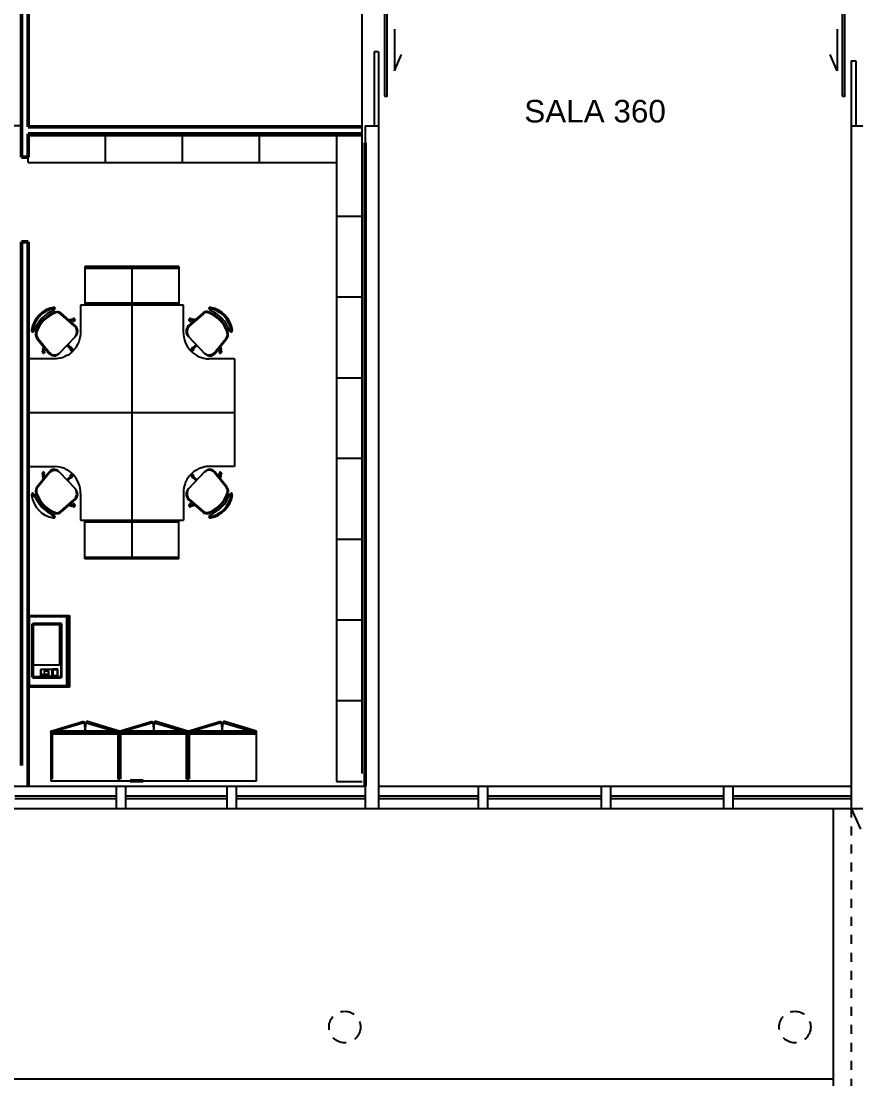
# Model space of a CAD drawing. Header units: millimetres. Extents: x -8 to 5830, y -596 to 3598.
# Drawn here: x 1690.46 to 1699.73, y 2511.87 to 2523.61 of the extents above; entities that cross this region are included whole.
import ezdxf

# ---------------------------------------------------------------- set-up
doc = ezdxf.new("R2010")
doc.units = ezdxf.units.MM
doc.linetypes.add('DASHDOT', pattern=[1, 0.5, -0.25, 0, -0.25])
doc.linetypes.add('HIDDEN', pattern=[9.525, 6.35, -3.175])
doc.layers.get('0').update_dxf_attribs({"color": 9})
doc.styles.get("Standard").update_dxf_attribs({"font": 'arial.ttf'})

msp = doc.modelspace()

# ---------------------------------------------------------------- linework, layer by layer
at = {"lineweight": 25}
for p, q in [((1694.253, 2515.263), (1694.253, 2529.611)), ((1690.467, 2522.453), (1690.338, 2522.453)), ((1694.253, 2522.341), (1690.543, 2522.341)), ((1690.543, 2522.043), (1690.543, 2522.341)), ((1691.4, 2522.043), (1691.4, 2522.341)), ((1692.254, 2522.043), (1692.254, 2522.341)), ((1693.111, 2522.043), (1693.111, 2522.341)), ((1693.966, 2522.341), (1693.966, 2515.172)), ((1690.543, 2522.043), (1693.966, 2522.043)), ((1694.253, 2521.446), (1693.966, 2521.446)), ((1692.216, 2520.89), (1691.172, 2520.89)), ((1691.172, 2520.89), (1691.172, 2520.462)), ((1691.693, 2520.89), (1691.693, 2517.644)), ((1692.216, 2520.89), (1692.216, 2520.462)), ((1691.172, 2520.87), (1692.216, 2520.87)), ((1694.253, 2520.549), (1693.966, 2520.549)), ((1690.825, 2520.435), (1690.819, 2520.435)), ((1690.828, 2520.42), (1690.821, 2520.42)), ((1690.832, 2520.433), (1690.825, 2520.435)), ((1690.83, 2520.417), (1690.828, 2520.42)), ((1690.836, 2520.433), (1690.832, 2520.433)), ((1690.832, 2520.417), (1690.836, 2520.42)), ((1690.84, 2520.428), (1690.836, 2520.433)), ((1690.836, 2520.42), (1690.838, 2520.42)), ((1690.838, 2520.422), (1690.84, 2520.424)), ((1690.838, 2520.42), (1690.838, 2520.422)), ((1690.84, 2520.424), (1690.84, 2520.428)), ((1692.265, 2520.462), (1691.123, 2520.462)), ((1691.123, 2520.462), (1691.123, 2520.148)), ((1692.216, 2520.481), (1691.172, 2520.481)), ((1692.265, 2520.163), (1692.265, 2520.462)), ((1692.552, 2520.433), (1692.548, 2520.428)), ((1692.548, 2520.428), (1692.548, 2520.424)), ((1692.548, 2520.424), (1692.55, 2520.422)), ((1692.55, 2520.422), (1692.55, 2520.42)), ((1692.55, 2520.42), (1692.552, 2520.42)), ((1692.556, 2520.433), (1692.552, 2520.433)), ((1692.552, 2520.42), (1692.556, 2520.417)), ((1692.56, 2520.42), (1692.554, 2520.413)), ((1692.562, 2520.435), (1692.556, 2520.433)), ((1692.567, 2520.42), (1692.56, 2520.42)), ((1692.569, 2520.435), (1692.562, 2520.435)), ((1690.699, 2520.285), (1690.682, 2520.302)), ((1690.722, 2520.309), (1690.705, 2520.327)), ((1690.83, 2520.417), (1690.832, 2520.417)), ((1690.834, 2520.413), (1690.83, 2520.417)), ((1690.83, 2520.402), (1690.834, 2520.406)), ((1690.834, 2520.406), (1690.834, 2520.413)), ((1691.053, 2520.232), (1690.904, 2520.362)), ((1691.068, 2520.232), (1690.908, 2520.373)), ((1690.996, 2520.3), (1691.026, 2520.305)), ((1691.026, 2520.302), (1691.024, 2520.3)), ((1691.026, 2520.305), (1691.026, 2520.294)), ((1691.028, 2520.305), (1691.026, 2520.305)), ((1691.034, 2520.302), (1691.026, 2520.302)), ((1691.037, 2520.307), (1691.034, 2520.305)), ((1691.034, 2520.305), (1691.034, 2520.291)), ((1691.041, 2520.309), (1691.037, 2520.307)), ((1691.037, 2520.307), (1691.06, 2520.305)), ((1691.043, 2520.311), (1691.041, 2520.309)), ((1691.051, 2520.311), (1691.043, 2520.311)), ((1691.053, 2520.309), (1691.051, 2520.311)), ((1691.058, 2520.309), (1691.053, 2520.309)), ((1691.06, 2520.305), (1691.058, 2520.309)), ((1691.062, 2520.302), (1691.06, 2520.305)), ((1691.062, 2520.291), (1691.062, 2520.302)), ((1692.48, 2520.373), (1692.32, 2520.232)), ((1692.328, 2520.305), (1692.326, 2520.302)), ((1692.326, 2520.302), (1692.326, 2520.291)), ((1692.33, 2520.309), (1692.328, 2520.305)), ((1692.351, 2520.307), (1692.328, 2520.305)), ((1692.335, 2520.309), (1692.33, 2520.309)), ((1692.484, 2520.362), (1692.335, 2520.232)), ((1692.337, 2520.311), (1692.335, 2520.309)), ((1692.345, 2520.311), (1692.337, 2520.311)), ((1692.347, 2520.309), (1692.345, 2520.311)), ((1692.351, 2520.307), (1692.347, 2520.309)), ((1692.354, 2520.305), (1692.351, 2520.307)), ((1692.354, 2520.291), (1692.354, 2520.305)), ((1692.362, 2520.302), (1692.354, 2520.302)), ((1692.362, 2520.305), (1692.362, 2520.291)), ((1692.392, 2520.3), (1692.362, 2520.305)), ((1692.362, 2520.302), (1692.364, 2520.3)), ((1692.493, 2520.382), (1692.48, 2520.373)), ((1692.497, 2520.371), (1692.484, 2520.362)), ((1692.501, 2520.384), (1692.493, 2520.382)), ((1692.505, 2520.375), (1692.497, 2520.371)), ((1692.508, 2520.386), (1692.501, 2520.384)), ((1692.512, 2520.378), (1692.505, 2520.375)), ((1692.514, 2520.389), (1692.508, 2520.386)), ((1692.543, 2520.378), (1692.512, 2520.378)), ((1692.531, 2520.389), (1692.514, 2520.389)), ((1692.537, 2520.386), (1692.531, 2520.389)), ((1692.546, 2520.384), (1692.537, 2520.386)), ((1692.55, 2520.373), (1692.543, 2520.378)), ((1692.554, 2520.413), (1692.554, 2520.406)), ((1692.554, 2520.406), (1692.558, 2520.402)), ((1692.556, 2520.417), (1692.558, 2520.417)), ((1692.666, 2520.309), (1692.683, 2520.327)), ((1692.689, 2520.285), (1692.706, 2520.302)), ((1691.011, 2520.285), (1691.026, 2520.291)), ((1691.024, 2520.3), (1691.024, 2520.296)), ((1691.024, 2520.296), (1691.026, 2520.294)), ((1691.026, 2520.291), (1691.024, 2520.291)), ((1691.026, 2520.294), (1691.034, 2520.294)), ((1691.034, 2520.291), (1691.037, 2520.287)), ((1691.037, 2520.287), (1691.058, 2520.287)), ((1691.037, 2520.287), (1691.041, 2520.283)), ((1691.041, 2520.283), (1691.056, 2520.283)), ((1691.056, 2520.283), (1691.058, 2520.285)), ((1691.058, 2520.285), (1691.06, 2520.289)), ((1691.06, 2520.289), (1691.062, 2520.291)), ((1692.326, 2520.291), (1692.328, 2520.289)), ((1692.328, 2520.289), (1692.33, 2520.285)), ((1692.351, 2520.287), (1692.33, 2520.287)), ((1692.33, 2520.285), (1692.332, 2520.283)), ((1692.332, 2520.283), (1692.347, 2520.283)), ((1692.347, 2520.283), (1692.351, 2520.287)), ((1692.351, 2520.287), (1692.354, 2520.291)), ((1692.354, 2520.294), (1692.356, 2520.294)), ((1692.364, 2520.296), (1692.362, 2520.294)), ((1692.362, 2520.291), (1692.377, 2520.285)), ((1692.364, 2520.3), (1692.364, 2520.296)), ((1690.579, 2520.183), (1690.579, 2520.176)), ((1690.579, 2520.176), (1690.581, 2520.17)), ((1690.581, 2520.17), (1690.581, 2520.165)), ((1690.581, 2520.165), (1690.583, 2520.163)), ((1690.583, 2520.163), (1690.585, 2520.163)), ((1690.585, 2520.163), (1690.589, 2520.161)), ((1690.589, 2520.161), (1690.591, 2520.163)), ((1690.591, 2520.163), (1690.593, 2520.165)), ((1690.593, 2520.181), (1690.593, 2520.174)), ((1690.593, 2520.174), (1690.595, 2520.172)), ((1690.593, 2520.168), (1690.595, 2520.17)), ((1690.593, 2520.165), (1690.593, 2520.168)), ((1690.595, 2520.17), (1690.595, 2520.172)), ((1690.595, 2520.172), (1690.6, 2520.168)), ((1690.6, 2520.168), (1690.602, 2520.168)), ((1690.602, 2520.168), (1690.606, 2520.17)), ((1690.606, 2520.17), (1690.608, 2520.17)), ((1690.608, 2520.17), (1690.61, 2520.172)), ((1690.625, 2520.15), (1690.623, 2520.143)), ((1690.623, 2520.143), (1690.623, 2520.128)), ((1690.623, 2520.128), (1690.625, 2520.119)), ((1690.627, 2520.159), (1690.625, 2520.15)), ((1690.625, 2520.119), (1690.627, 2520.112)), ((1690.627, 2520.112), (1690.631, 2520.103)), ((1690.631, 2520.103), (1690.633, 2520.097)), ((1690.638, 2520.165), (1690.633, 2520.148)), ((1690.633, 2520.148), (1690.633, 2520.123)), ((1690.633, 2520.123), (1690.636, 2520.117)), ((1690.633, 2520.097), (1690.638, 2520.09)), ((1690.636, 2520.117), (1690.64, 2520.108)), ((1690.638, 2520.09), (1690.773, 2519.922)), ((1690.64, 2520.108), (1690.648, 2520.095)), ((1690.648, 2520.095), (1690.773, 2519.938)), ((1690.882, 2519.92), (1691.07, 2520.117)), ((1691.117, 2520.099), (1691.104, 2520.053)), ((1691.119, 2520.115), (1691.117, 2520.099)), ((1691.121, 2520.132), (1691.119, 2520.115)), ((1691.123, 2520.148), (1691.121, 2520.132)), ((1692.318, 2520.117), (1692.505, 2519.92)), ((1692.615, 2519.938), (1692.74, 2520.095)), ((1692.615, 2519.922), (1692.75, 2520.09)), ((1692.74, 2520.095), (1692.748, 2520.108)), ((1692.748, 2520.108), (1692.752, 2520.117)), ((1692.755, 2520.148), (1692.75, 2520.165)), ((1692.752, 2520.117), (1692.755, 2520.123)), ((1692.755, 2520.123), (1692.755, 2520.148)), ((1692.778, 2520.172), (1692.78, 2520.17)), ((1692.78, 2520.17), (1692.782, 2520.17)), ((1692.782, 2520.17), (1692.786, 2520.168)), ((1692.786, 2520.168), (1692.788, 2520.168)), ((1692.788, 2520.168), (1692.795, 2520.174)), ((1692.793, 2520.172), (1692.793, 2520.17)), ((1692.793, 2520.17), (1692.795, 2520.168)), ((1692.795, 2520.174), (1692.795, 2520.181)), ((1692.795, 2520.168), (1692.795, 2520.165)), ((1692.795, 2520.165), (1692.797, 2520.163)), ((1692.797, 2520.163), (1692.799, 2520.161)), ((1692.799, 2520.161), (1692.803, 2520.163)), ((1692.803, 2520.163), (1692.805, 2520.163)), ((1692.805, 2520.163), (1692.807, 2520.165)), ((1692.807, 2520.17), (1692.809, 2520.176)), ((1692.807, 2520.165), (1692.807, 2520.17)), ((1692.809, 2520.176), (1692.809, 2520.183)), ((1690.699, 2519.951), (1690.697, 2519.949)), ((1690.701, 2519.955), (1690.699, 2519.951)), ((1690.703, 2519.958), (1690.701, 2519.955)), ((1690.701, 2519.955), (1690.703, 2519.931)), ((1690.709, 2520), (1690.703, 2519.966)), ((1690.703, 2519.966), (1690.705, 2519.969)), ((1690.711, 2519.958), (1690.703, 2519.958)), ((1690.705, 2519.969), (1690.714, 2519.969)), ((1690.707, 2519.966), (1690.705, 2519.964)), ((1690.705, 2519.964), (1690.705, 2519.96)), ((1690.705, 2519.96), (1690.707, 2519.96)), ((1690.714, 2519.962), (1690.707, 2519.966)), ((1690.707, 2519.96), (1690.707, 2519.958)), ((1690.711, 2519.958), (1690.714, 2519.96)), ((1690.714, 2519.969), (1690.716, 2519.966)), ((1690.714, 2519.96), (1690.714, 2519.962)), ((1690.716, 2519.958), (1690.714, 2519.958)), ((1690.716, 2519.966), (1690.724, 2519.982)), ((1690.72, 2519.955), (1690.716, 2519.958)), ((1690.724, 2519.951), (1690.72, 2519.955)), ((1690.72, 2519.955), (1690.722, 2519.933)), ((1690.724, 2519.947), (1690.724, 2519.951)), ((1690.971, 2520.013), (1691.001, 2519.984)), ((1691.009, 2519.995), (1690.982, 2520.024)), ((1691.001, 2519.989), (1691.003, 2519.991)), ((1691.001, 2519.984), (1691.001, 2519.989)), ((1691.003, 2519.991), (1691.009, 2519.991)), ((1691.005, 2519.989), (1691.003, 2519.989)), ((1691.003, 2519.989), (1691.003, 2519.984)), ((1691.003, 2519.984), (1691.005, 2519.982)), ((1691.005, 2519.991), (1691.007, 2519.993)), ((1691.005, 2519.991), (1691.005, 2519.989)), ((1691.005, 2519.982), (1691.011, 2519.982)), ((1691.007, 2519.978), (1691.005, 2519.975)), ((1691.005, 2519.975), (1691.022, 2519.958)), ((1691.005, 2519.975), (1691.007, 2519.971)), ((1691.007, 2519.993), (1691.009, 2519.993)), ((1691.009, 2519.982), (1691.007, 2519.978)), ((1691.007, 2519.971), (1691.007, 2519.966)), ((1691.007, 2519.966), (1691.009, 2519.964)), ((1691.009, 2519.993), (1691.009, 2519.995)), ((1691.013, 2519.986), (1691.009, 2519.991)), ((1691.009, 2519.964), (1691.011, 2519.962)), ((1691.015, 2519.986), (1691.011, 2519.986)), ((1691.011, 2519.984), (1691.013, 2519.986)), ((1691.011, 2519.982), (1691.011, 2519.984)), ((1691.011, 2519.962), (1691.013, 2519.96)), ((1691.013, 2519.96), (1691.018, 2519.958)), ((1691.02, 2519.989), (1691.015, 2519.986)), ((1691.018, 2519.958), (1691.022, 2519.958)), ((1691.02, 2519.989), (1691.034, 2519.971)), ((1691.022, 2519.989), (1691.02, 2519.989)), ((1691.026, 2519.986), (1691.022, 2519.989)), ((1691.022, 2519.958), (1691.024, 2519.96)), ((1691.024, 2519.96), (1691.028, 2519.96)), ((1691.03, 2519.982), (1691.026, 2519.986)), ((1691.028, 2519.96), (1691.03, 2519.962)), ((1691.032, 2519.98), (1691.03, 2519.982)), ((1691.03, 2519.962), (1691.032, 2519.966)), ((1691.034, 2519.975), (1691.032, 2519.98)), ((1691.032, 2519.966), (1691.034, 2519.969)), ((1691.034, 2519.969), (1691.034, 2519.975)), ((1691.045, 2519.958), (1691.034, 2519.947)), ((1691.056, 2519.971), (1691.045, 2519.958)), ((1691.066, 2519.982), (1691.056, 2519.971)), ((1691.075, 2519.995), (1691.066, 2519.982)), ((1691.083, 2520.011), (1691.075, 2519.995)), ((1691.089, 2520.024), (1691.083, 2520.011)), ((1691.098, 2520.037), (1691.089, 2520.024)), ((1691.104, 2520.053), (1691.098, 2520.037)), ((1692.368, 2519.989), (1692.354, 2519.971)), ((1692.356, 2519.98), (1692.354, 2519.975)), ((1692.354, 2519.975), (1692.354, 2519.969)), ((1692.354, 2519.969), (1692.356, 2519.966)), ((1692.358, 2519.982), (1692.356, 2519.98)), ((1692.356, 2519.966), (1692.358, 2519.962)), ((1692.36, 2519.984), (1692.358, 2519.982)), ((1692.358, 2519.962), (1692.36, 2519.96)), ((1692.362, 2519.986), (1692.36, 2519.984)), ((1692.36, 2519.96), (1692.364, 2519.96)), ((1692.366, 2519.989), (1692.362, 2519.986)), ((1692.364, 2519.96), (1692.366, 2519.958)), ((1692.368, 2519.989), (1692.366, 2519.989)), ((1692.383, 2519.975), (1692.366, 2519.958)), ((1692.366, 2519.958), (1692.37, 2519.958)), ((1692.373, 2519.986), (1692.368, 2519.989)), ((1692.37, 2519.958), (1692.375, 2519.96)), ((1692.375, 2519.986), (1692.373, 2519.986)), ((1692.379, 2519.991), (1692.375, 2519.986)), ((1692.375, 2519.986), (1692.377, 2519.984)), ((1692.375, 2519.96), (1692.381, 2519.966)), ((1692.377, 2519.982), (1692.377, 2519.984)), ((1692.377, 2519.984), (1692.385, 2519.984)), ((1692.379, 2519.995), (1692.406, 2520.024)), ((1692.379, 2519.993), (1692.379, 2519.995)), ((1692.381, 2519.993), (1692.379, 2519.993)), ((1692.385, 2519.991), (1692.379, 2519.991)), ((1692.381, 2519.978), (1692.379, 2519.982)), ((1692.383, 2519.991), (1692.381, 2519.993)), ((1692.383, 2519.975), (1692.381, 2519.978)), ((1692.381, 2519.971), (1692.383, 2519.975)), ((1692.381, 2519.966), (1692.381, 2519.971)), ((1692.383, 2519.989), (1692.383, 2519.991)), ((1692.385, 2519.989), (1692.383, 2519.989)), ((1692.387, 2519.989), (1692.385, 2519.991)), ((1692.385, 2519.984), (1692.385, 2519.989)), ((1692.417, 2520.013), (1692.387, 2519.984)), ((1692.387, 2519.984), (1692.387, 2519.989)), ((1692.664, 2519.982), (1692.672, 2519.966)), ((1692.668, 2519.955), (1692.664, 2519.951)), ((1692.664, 2519.951), (1692.664, 2519.947)), ((1692.668, 2519.955), (1692.666, 2519.933)), ((1692.672, 2519.958), (1692.668, 2519.955)), ((1692.672, 2519.966), (1692.672, 2519.969)), ((1692.674, 2519.969), (1692.672, 2519.966)), ((1692.674, 2519.958), (1692.672, 2519.958)), ((1692.683, 2519.969), (1692.674, 2519.969)), ((1692.681, 2519.966), (1692.674, 2519.966)), ((1692.674, 2519.966), (1692.674, 2519.96)), ((1692.674, 2519.96), (1692.676, 2519.958)), ((1692.676, 2519.958), (1692.685, 2519.958)), ((1692.679, 2520), (1692.685, 2519.966)), ((1692.683, 2519.964), (1692.681, 2519.966)), ((1692.681, 2519.958), (1692.681, 2519.96)), ((1692.681, 2519.96), (1692.683, 2519.96)), ((1692.683, 2519.966), (1692.683, 2519.969)), ((1692.683, 2519.96), (1692.683, 2519.964)), ((1692.685, 2519.966), (1692.685, 2519.964)), ((1692.687, 2519.955), (1692.685, 2519.958)), ((1692.687, 2519.955), (1692.685, 2519.931)), ((1692.689, 2519.951), (1692.687, 2519.955)), ((1692.691, 2519.949), (1692.689, 2519.951)), ((1690.853, 2519.865), (1690.553, 2519.865)), ((1690.697, 2519.949), (1690.697, 2519.942)), ((1690.697, 2519.942), (1690.699, 2519.938)), ((1690.699, 2519.938), (1690.701, 2519.936)), ((1690.701, 2519.936), (1690.703, 2519.931)), ((1690.703, 2519.931), (1690.705, 2519.931)), ((1690.705, 2519.931), (1690.709, 2519.929)), ((1690.709, 2519.929), (1690.716, 2519.929)), ((1690.716, 2519.929), (1690.718, 2519.931)), ((1690.718, 2519.931), (1690.722, 2519.933)), ((1690.722, 2519.933), (1690.724, 2519.936)), ((1690.726, 2519.944), (1690.724, 2519.947)), ((1690.724, 2519.94), (1690.726, 2519.944)), ((1690.724, 2519.936), (1690.724, 2519.94)), ((1690.87, 2519.867), (1690.853, 2519.865)), ((1690.899, 2519.871), (1690.87, 2519.867)), ((1690.929, 2519.88), (1690.899, 2519.871)), ((1690.958, 2519.894), (1690.929, 2519.88)), ((1690.971, 2519.9), (1690.958, 2519.894)), ((1690.986, 2519.907), (1690.971, 2519.9)), ((1690.999, 2519.916), (1690.986, 2519.907)), ((1691.011, 2519.927), (1690.999, 2519.916)), ((1691.022, 2519.936), (1691.011, 2519.927)), ((1691.034, 2519.947), (1691.022, 2519.936)), ((1692.835, 2519.865), (1692.55, 2519.865)), ((1692.664, 2519.947), (1692.662, 2519.944)), ((1692.662, 2519.944), (1692.664, 2519.94)), ((1692.664, 2519.94), (1692.664, 2519.936)), ((1692.664, 2519.936), (1692.666, 2519.933)), ((1692.666, 2519.933), (1692.67, 2519.931)), ((1692.67, 2519.931), (1692.672, 2519.929)), ((1692.672, 2519.929), (1692.679, 2519.929)), ((1692.679, 2519.929), (1692.683, 2519.931)), ((1692.683, 2519.931), (1692.685, 2519.931)), ((1692.685, 2519.931), (1692.687, 2519.936)), ((1692.687, 2519.936), (1692.689, 2519.938)), ((1692.689, 2519.938), (1692.691, 2519.942)), ((1692.691, 2519.942), (1692.691, 2519.949)), ((1692.835, 2519.865), (1692.835, 2518.669)), ((1694.253, 2519.652), (1693.966, 2519.652)), ((1690.553, 2519.268), (1692.835, 2519.268)), ((1690.553, 2518.669), (1690.838, 2518.669)), ((1692.503, 2518.667), (1692.444, 2518.649)), ((1692.518, 2518.669), (1692.503, 2518.667)), ((1692.835, 2518.669), (1692.518, 2518.669)), ((1694.253, 2518.757), (1693.966, 2518.757)), ((1690.638, 2518.444), (1690.773, 2518.612)), ((1690.773, 2518.596), (1690.648, 2518.439)), ((1690.699, 2518.596), (1690.697, 2518.594)), ((1690.697, 2518.594), (1690.697, 2518.587)), ((1690.697, 2518.587), (1690.699, 2518.583)), ((1690.701, 2518.601), (1690.699, 2518.596)), ((1690.699, 2518.583), (1690.703, 2518.579)), ((1690.703, 2518.603), (1690.701, 2518.601)), ((1690.701, 2518.581), (1690.703, 2518.603)), ((1690.705, 2518.605), (1690.703, 2518.603)), ((1690.703, 2518.579), (1690.707, 2518.576)), ((1690.709, 2518.537), (1690.703, 2518.57)), ((1690.703, 2518.57), (1690.705, 2518.567)), ((1690.703, 2518.57), (1690.703, 2518.567)), ((1690.716, 2518.605), (1690.705, 2518.605)), ((1690.707, 2518.576), (1690.705, 2518.574)), ((1690.705, 2518.574), (1690.705, 2518.57)), ((1690.705, 2518.57), (1690.707, 2518.57)), ((1690.705, 2518.567), (1690.707, 2518.565)), ((1690.709, 2518.579), (1690.707, 2518.576)), ((1690.707, 2518.57), (1690.707, 2518.567)), ((1690.707, 2518.567), (1690.711, 2518.567)), ((1690.707, 2518.565), (1690.709, 2518.565)), ((1690.711, 2518.576), (1690.709, 2518.579)), ((1690.709, 2518.565), (1690.714, 2518.567)), ((1690.716, 2518.576), (1690.711, 2518.576)), ((1690.711, 2518.567), (1690.714, 2518.57)), ((1690.714, 2518.57), (1690.714, 2518.576)), ((1690.714, 2518.567), (1690.716, 2518.567)), ((1690.718, 2518.603), (1690.716, 2518.605)), ((1690.716, 2518.576), (1690.72, 2518.579)), ((1690.716, 2518.57), (1690.716, 2518.567)), ((1690.716, 2518.567), (1690.724, 2518.552)), ((1690.722, 2518.601), (1690.718, 2518.603)), ((1690.72, 2518.579), (1690.722, 2518.601)), ((1690.72, 2518.579), (1690.722, 2518.581)), ((1690.724, 2518.598), (1690.722, 2518.601)), ((1690.722, 2518.581), (1690.724, 2518.585)), ((1690.724, 2518.594), (1690.724, 2518.598)), ((1690.726, 2518.592), (1690.724, 2518.594)), ((1690.724, 2518.587), (1690.726, 2518.592)), ((1690.724, 2518.585), (1690.724, 2518.587)), ((1690.882, 2518.614), (1691.07, 2518.417)), ((1690.971, 2518.521), (1691.001, 2518.552)), ((1691.009, 2518.541), (1690.982, 2518.51)), ((1691.001, 2518.552), (1691.001, 2518.548)), ((1691.001, 2518.548), (1691.005, 2518.543)), ((1691.009, 2518.554), (1691.003, 2518.55)), ((1691.003, 2518.55), (1691.003, 2518.548)), ((1691.003, 2518.548), (1691.005, 2518.545)), ((1691.005, 2518.561), (1691.022, 2518.576)), ((1691.007, 2518.565), (1691.005, 2518.561)), ((1691.005, 2518.561), (1691.007, 2518.556)), ((1691.005, 2518.554), (1691.009, 2518.554)), ((1691.005, 2518.545), (1691.005, 2518.543)), ((1691.005, 2518.543), (1691.009, 2518.543)), ((1691.009, 2518.572), (1691.007, 2518.567)), ((1691.007, 2518.567), (1691.007, 2518.565)), ((1691.011, 2518.552), (1691.007, 2518.556)), ((1691.007, 2518.543), (1691.009, 2518.541)), ((1691.011, 2518.574), (1691.009, 2518.572)), ((1691.009, 2518.543), (1691.011, 2518.545)), ((1691.013, 2518.576), (1691.011, 2518.574)), ((1691.011, 2518.55), (1691.011, 2518.552)), ((1691.011, 2518.55), (1691.015, 2518.548)), ((1691.011, 2518.548), (1691.013, 2518.55)), ((1691.013, 2518.55), (1691.011, 2518.55)), ((1691.011, 2518.545), (1691.011, 2518.548)), ((1691.024, 2518.576), (1691.013, 2518.576)), ((1691.015, 2518.548), (1691.026, 2518.548)), ((1691.02, 2518.548), (1691.034, 2518.563)), ((1691.028, 2518.574), (1691.024, 2518.576)), ((1691.026, 2518.548), (1691.03, 2518.552)), ((1691.03, 2518.572), (1691.028, 2518.574)), ((1691.032, 2518.57), (1691.03, 2518.572)), ((1691.03, 2518.552), (1691.032, 2518.556)), ((1691.034, 2518.565), (1691.032, 2518.57)), ((1691.032, 2518.556), (1691.034, 2518.559)), ((1691.034, 2518.559), (1691.034, 2518.565)), ((1692.322, 2518.552), (1692.305, 2518.525)), ((1692.505, 2518.614), (1692.318, 2518.417)), ((1692.332, 2518.565), (1692.322, 2518.552)), ((1692.354, 2518.587), (1692.332, 2518.565)), ((1692.366, 2518.598), (1692.354, 2518.587)), ((1692.356, 2518.57), (1692.354, 2518.565)), ((1692.354, 2518.565), (1692.354, 2518.559)), ((1692.368, 2518.548), (1692.354, 2518.563)), ((1692.354, 2518.559), (1692.356, 2518.556)), ((1692.358, 2518.572), (1692.356, 2518.57)), ((1692.356, 2518.556), (1692.358, 2518.552)), ((1692.36, 2518.574), (1692.358, 2518.572)), ((1692.358, 2518.552), (1692.36, 2518.55)), ((1692.364, 2518.576), (1692.36, 2518.574)), ((1692.36, 2518.55), (1692.362, 2518.548)), ((1692.362, 2518.548), (1692.373, 2518.548)), ((1692.375, 2518.576), (1692.364, 2518.576)), ((1692.377, 2518.609), (1692.366, 2518.598)), ((1692.383, 2518.561), (1692.366, 2518.576)), ((1692.373, 2518.548), (1692.375, 2518.55)), ((1692.379, 2518.572), (1692.375, 2518.576)), ((1692.377, 2518.55), (1692.375, 2518.55)), ((1692.375, 2518.55), (1692.377, 2518.548)), ((1692.402, 2518.627), (1692.377, 2518.609)), ((1692.381, 2518.556), (1692.377, 2518.552)), ((1692.377, 2518.552), (1692.377, 2518.55)), ((1692.377, 2518.548), (1692.377, 2518.545)), ((1692.377, 2518.545), (1692.379, 2518.543)), ((1692.381, 2518.567), (1692.379, 2518.572)), ((1692.383, 2518.554), (1692.379, 2518.554)), ((1692.381, 2518.543), (1692.379, 2518.541)), ((1692.379, 2518.543), (1692.383, 2518.543)), ((1692.379, 2518.541), (1692.406, 2518.51)), ((1692.381, 2518.565), (1692.381, 2518.567)), ((1692.383, 2518.561), (1692.381, 2518.565)), ((1692.381, 2518.556), (1692.383, 2518.561)), ((1692.383, 2518.552), (1692.383, 2518.554)), ((1692.385, 2518.55), (1692.383, 2518.552)), ((1692.383, 2518.545), (1692.385, 2518.548)), ((1692.387, 2518.548), (1692.383, 2518.543)), ((1692.383, 2518.543), (1692.383, 2518.545)), ((1692.385, 2518.548), (1692.385, 2518.55)), ((1692.417, 2518.521), (1692.387, 2518.552)), ((1692.387, 2518.552), (1692.387, 2518.548)), ((1692.417, 2518.636), (1692.402, 2518.627)), ((1692.43, 2518.643), (1692.417, 2518.636)), ((1692.444, 2518.649), (1692.43, 2518.643)), ((1692.75, 2518.444), (1692.615, 2518.612)), ((1692.74, 2518.439), (1692.615, 2518.596)), ((1692.664, 2518.594), (1692.662, 2518.592)), ((1692.662, 2518.592), (1692.664, 2518.587)), ((1692.666, 2518.601), (1692.664, 2518.598)), ((1692.664, 2518.598), (1692.664, 2518.594)), ((1692.664, 2518.587), (1692.664, 2518.585)), ((1692.664, 2518.585), (1692.666, 2518.581)), ((1692.672, 2518.567), (1692.664, 2518.552)), ((1692.67, 2518.603), (1692.666, 2518.601)), ((1692.668, 2518.579), (1692.666, 2518.601)), ((1692.666, 2518.581), (1692.668, 2518.579)), ((1692.668, 2518.579), (1692.672, 2518.576)), ((1692.672, 2518.605), (1692.67, 2518.603)), ((1692.683, 2518.605), (1692.672, 2518.605)), ((1692.672, 2518.576), (1692.676, 2518.576)), ((1692.674, 2518.567), (1692.672, 2518.567)), ((1692.674, 2518.576), (1692.674, 2518.574)), ((1692.674, 2518.574), (1692.676, 2518.567)), ((1692.679, 2518.565), (1692.674, 2518.567)), ((1692.679, 2518.579), (1692.676, 2518.576)), ((1692.676, 2518.567), (1692.681, 2518.567)), ((1692.681, 2518.576), (1692.679, 2518.579)), ((1692.679, 2518.537), (1692.685, 2518.57)), ((1692.681, 2518.565), (1692.679, 2518.565)), ((1692.681, 2518.576), (1692.685, 2518.579)), ((1692.683, 2518.574), (1692.681, 2518.576)), ((1692.681, 2518.567), (1692.681, 2518.57)), ((1692.681, 2518.57), (1692.685, 2518.57)), ((1692.683, 2518.567), (1692.681, 2518.565)), ((1692.687, 2518.601), (1692.683, 2518.605)), ((1692.683, 2518.574), (1692.683, 2518.567)), ((1692.687, 2518.581), (1692.685, 2518.603)), ((1692.685, 2518.579), (1692.689, 2518.583)), ((1692.689, 2518.596), (1692.687, 2518.601)), ((1692.691, 2518.594), (1692.689, 2518.596)), ((1692.689, 2518.583), (1692.691, 2518.587)), ((1692.691, 2518.587), (1692.691, 2518.594)), ((1692.271, 2518.435), (1692.267, 2518.404)), ((1692.284, 2518.481), (1692.271, 2518.435)), ((1692.29, 2518.497), (1692.284, 2518.481)), ((1692.299, 2518.51), (1692.29, 2518.497)), ((1692.305, 2518.525), (1692.299, 2518.51)), ((1692.752, 2518.419), (1692.74, 2518.439)), ((1692.755, 2518.437), (1692.75, 2518.444)), ((1692.757, 2518.43), (1692.755, 2518.437)), ((1692.761, 2518.424), (1692.757, 2518.43)), ((1692.763, 2518.415), (1692.761, 2518.424)), ((1690.581, 2518.364), (1690.579, 2518.358)), ((1690.579, 2518.358), (1690.579, 2518.351)), ((1690.583, 2518.371), (1690.581, 2518.371)), ((1690.581, 2518.371), (1690.581, 2518.364)), ((1690.585, 2518.373), (1690.583, 2518.371)), ((1690.591, 2518.373), (1690.585, 2518.373)), ((1690.593, 2518.371), (1690.591, 2518.373)), ((1690.593, 2518.369), (1690.593, 2518.371)), ((1690.595, 2518.366), (1690.593, 2518.369)), ((1690.595, 2518.362), (1690.593, 2518.36)), ((1690.593, 2518.36), (1690.593, 2518.353)), ((1690.593, 2518.353), (1690.821, 2518.114)), ((1690.595, 2518.364), (1690.595, 2518.366)), ((1690.6, 2518.366), (1690.595, 2518.362)), ((1690.606, 2518.366), (1690.6, 2518.366)), ((1690.608, 2518.364), (1690.606, 2518.366)), ((1690.61, 2518.362), (1690.608, 2518.364)), ((1691.123, 2518.371), (1691.123, 2518.072)), ((1692.267, 2518.404), (1692.265, 2518.386)), ((1692.265, 2518.386), (1692.265, 2518.072)), ((1692.75, 2518.371), (1692.752, 2518.377)), ((1692.755, 2518.411), (1692.752, 2518.419)), ((1692.752, 2518.377), (1692.755, 2518.386)), ((1692.755, 2518.386), (1692.755, 2518.411)), ((1692.761, 2518.377), (1692.763, 2518.384)), ((1692.765, 2518.408), (1692.763, 2518.415)), ((1692.763, 2518.384), (1692.765, 2518.393)), ((1692.765, 2518.393), (1692.765, 2518.408)), ((1692.78, 2518.364), (1692.778, 2518.362)), ((1692.782, 2518.366), (1692.78, 2518.364)), ((1692.788, 2518.366), (1692.782, 2518.366)), ((1692.795, 2518.36), (1692.788, 2518.366)), ((1692.795, 2518.369), (1692.793, 2518.366)), ((1692.793, 2518.366), (1692.793, 2518.364)), ((1692.797, 2518.373), (1692.795, 2518.371)), ((1692.795, 2518.371), (1692.795, 2518.369)), ((1692.795, 2518.353), (1692.795, 2518.36)), ((1692.803, 2518.373), (1692.797, 2518.373)), ((1692.805, 2518.371), (1692.803, 2518.373)), ((1692.807, 2518.371), (1692.805, 2518.371)), ((1692.807, 2518.364), (1692.807, 2518.371)), ((1692.809, 2518.358), (1692.807, 2518.364)), ((1692.809, 2518.351), (1692.809, 2518.358)), ((1690.699, 2518.249), (1690.682, 2518.234)), ((1690.722, 2518.225), (1690.705, 2518.207)), ((1690.904, 2518.172), (1691.053, 2518.302)), ((1691.068, 2518.302), (1690.908, 2518.163)), ((1690.996, 2518.236), (1691.026, 2518.229)), ((1691.026, 2518.245), (1691.011, 2518.251)), ((1691.024, 2518.24), (1691.026, 2518.243)), ((1691.024, 2518.236), (1691.024, 2518.24)), ((1691.024, 2518.236), (1691.028, 2518.232)), ((1691.026, 2518.243), (1691.026, 2518.245)), ((1691.032, 2518.243), (1691.026, 2518.236)), ((1691.026, 2518.229), (1691.026, 2518.24)), ((1691.032, 2518.243), (1691.028, 2518.243)), ((1691.028, 2518.232), (1691.032, 2518.232)), ((1691.034, 2518.24), (1691.032, 2518.243)), ((1691.032, 2518.232), (1691.034, 2518.234)), ((1691.041, 2518.251), (1691.034, 2518.245)), ((1691.034, 2518.245), (1691.034, 2518.232)), ((1691.034, 2518.232), (1691.037, 2518.227)), ((1691.037, 2518.247), (1691.058, 2518.249)), ((1691.037, 2518.227), (1691.06, 2518.229)), ((1691.037, 2518.227), (1691.041, 2518.225)), ((1691.045, 2518.254), (1691.041, 2518.251)), ((1691.041, 2518.225), (1691.043, 2518.225)), ((1691.043, 2518.225), (1691.047, 2518.223)), ((1691.051, 2518.254), (1691.045, 2518.254)), ((1691.047, 2518.223), (1691.051, 2518.223)), ((1691.056, 2518.251), (1691.051, 2518.254)), ((1691.051, 2518.223), (1691.053, 2518.225)), ((1691.053, 2518.225), (1691.058, 2518.227)), ((1691.06, 2518.247), (1691.056, 2518.251)), ((1691.058, 2518.227), (1691.062, 2518.232)), ((1691.062, 2518.243), (1691.06, 2518.247)), ((1691.062, 2518.232), (1691.062, 2518.243)), ((1692.32, 2518.302), (1692.48, 2518.163)), ((1692.328, 2518.247), (1692.326, 2518.243)), ((1692.326, 2518.243), (1692.326, 2518.232)), ((1692.326, 2518.232), (1692.328, 2518.229)), ((1692.33, 2518.249), (1692.328, 2518.247)), ((1692.351, 2518.227), (1692.328, 2518.229)), ((1692.328, 2518.229), (1692.33, 2518.227)), ((1692.332, 2518.251), (1692.33, 2518.249)), ((1692.351, 2518.247), (1692.33, 2518.249)), ((1692.33, 2518.227), (1692.335, 2518.225)), ((1692.337, 2518.254), (1692.332, 2518.251)), ((1692.335, 2518.302), (1692.484, 2518.172)), ((1692.335, 2518.225), (1692.337, 2518.223)), ((1692.343, 2518.254), (1692.337, 2518.254)), ((1692.337, 2518.223), (1692.341, 2518.223)), ((1692.341, 2518.223), (1692.345, 2518.225)), ((1692.347, 2518.251), (1692.343, 2518.254)), ((1692.345, 2518.225), (1692.347, 2518.225)), ((1692.349, 2518.249), (1692.347, 2518.251)), ((1692.347, 2518.225), (1692.351, 2518.227)), ((1692.351, 2518.247), (1692.349, 2518.249)), ((1692.354, 2518.245), (1692.351, 2518.247)), ((1692.351, 2518.227), (1692.354, 2518.232)), ((1692.354, 2518.232), (1692.354, 2518.245)), ((1692.356, 2518.243), (1692.354, 2518.24)), ((1692.354, 2518.234), (1692.356, 2518.232)), ((1692.36, 2518.243), (1692.356, 2518.243)), ((1692.356, 2518.232), (1692.36, 2518.232)), ((1692.362, 2518.24), (1692.36, 2518.243)), ((1692.36, 2518.232), (1692.362, 2518.234)), ((1692.362, 2518.229), (1692.36, 2518.229)), ((1692.377, 2518.251), (1692.362, 2518.245)), ((1692.364, 2518.24), (1692.362, 2518.243)), ((1692.362, 2518.243), (1692.364, 2518.243)), ((1692.362, 2518.232), (1692.362, 2518.24)), ((1692.392, 2518.236), (1692.362, 2518.229)), ((1692.362, 2518.234), (1692.364, 2518.236)), ((1692.364, 2518.236), (1692.364, 2518.24)), ((1692.666, 2518.225), (1692.683, 2518.207)), ((1692.689, 2518.249), (1692.706, 2518.234)), ((1690.819, 2518.099), (1690.825, 2518.099)), ((1690.821, 2518.114), (1690.828, 2518.114)), ((1690.825, 2518.099), (1690.832, 2518.101)), ((1690.828, 2518.114), (1690.83, 2518.117)), ((1690.834, 2518.128), (1690.83, 2518.132)), ((1690.836, 2518.117), (1690.83, 2518.117)), ((1690.832, 2518.101), (1690.834, 2518.101)), ((1690.834, 2518.121), (1690.834, 2518.128)), ((1690.834, 2518.101), (1690.84, 2518.108)), ((1690.838, 2518.114), (1690.836, 2518.117)), ((1690.838, 2518.161), (1690.844, 2518.159)), ((1690.838, 2518.112), (1690.838, 2518.114)), ((1690.84, 2518.11), (1690.838, 2518.112)), ((1690.84, 2518.108), (1690.84, 2518.11)), ((1690.844, 2518.159), (1690.853, 2518.156)), ((1690.853, 2518.156), (1690.868, 2518.156)), ((1690.868, 2518.156), (1690.876, 2518.159)), ((1690.876, 2518.159), (1690.882, 2518.161)), ((1690.882, 2518.161), (1690.891, 2518.163)), ((1690.891, 2518.163), (1690.904, 2518.172)), ((1691.123, 2518.072), (1692.265, 2518.072)), ((1691.172, 2517.644), (1691.172, 2518.072)), ((1692.216, 2517.644), (1692.216, 2518.072)), ((1692.55, 2518.112), (1692.548, 2518.11)), ((1692.548, 2518.11), (1692.548, 2518.108)), ((1692.548, 2518.108), (1692.55, 2518.106)), ((1692.552, 2518.117), (1692.55, 2518.114)), ((1692.55, 2518.114), (1692.55, 2518.112)), ((1692.55, 2518.106), (1692.552, 2518.103)), ((1692.558, 2518.117), (1692.552, 2518.117)), ((1692.552, 2518.103), (1692.554, 2518.101)), ((1692.558, 2518.132), (1692.554, 2518.128)), ((1692.554, 2518.128), (1692.554, 2518.121)), ((1692.554, 2518.121), (1692.558, 2518.117)), ((1692.554, 2518.101), (1692.556, 2518.101)), ((1692.556, 2518.101), (1692.562, 2518.099)), ((1692.558, 2518.117), (1692.56, 2518.114)), ((1692.56, 2518.114), (1692.567, 2518.114)), ((1692.562, 2518.099), (1692.569, 2518.099)), ((1692.216, 2518.053), (1691.172, 2518.053)), ((1694.253, 2517.859), (1693.966, 2517.859)), ((1691.172, 2517.664), (1692.216, 2517.664)), ((1692.216, 2517.644), (1691.172, 2517.644)), ((1690.543, 2516.22), (1690.543, 2517.016)), ((1690.543, 2517.016), (1691.001, 2517.016)), ((1690.982, 2517.016), (1690.982, 2516.22)), ((1691.001, 2517.016), (1691.001, 2516.22)), ((1690.557, 2516.236), (1690.557, 2517.003)), ((1690.557, 2517.003), (1690.967, 2517.003)), ((1690.585, 2516.912), (1690.587, 2516.917)), ((1690.585, 2516.337), (1690.585, 2516.912)), ((1690.6, 2516.897), (1690.585, 2516.897)), ((1690.587, 2516.917), (1690.589, 2516.919)), ((1690.589, 2516.921), (1690.591, 2516.923)), ((1690.589, 2516.919), (1690.589, 2516.921)), ((1690.591, 2516.923), (1690.593, 2516.925)), ((1690.593, 2516.925), (1690.598, 2516.928)), ((1690.604, 2516.923), (1690.593, 2516.912)), ((1690.593, 2516.91), (1690.595, 2516.912)), ((1690.593, 2516.337), (1690.593, 2516.912)), ((1690.598, 2516.919), (1690.595, 2516.917)), ((1690.595, 2516.912), (1690.595, 2516.917)), ((1690.598, 2516.928), (1690.6, 2516.93)), ((1690.6, 2516.919), (1690.598, 2516.919)), ((1690.598, 2516.912), (1690.6, 2516.914)), ((1690.6, 2516.912), (1690.598, 2516.91)), ((1690.598, 2516.912), (1690.602, 2516.912)), ((1690.598, 2516.912), (1690.598, 2516.472)), ((1690.598, 2516.91), (1690.6, 2516.91)), ((1690.598, 2516.908), (1690.6, 2516.908)), ((1690.598, 2516.905), (1690.6, 2516.905)), ((1690.6, 2516.93), (1690.606, 2516.93)), ((1690.912, 2516.921), (1690.6, 2516.921)), ((1690.6, 2516.921), (1690.6, 2516.919)), ((1690.6, 2516.914), (1690.604, 2516.919)), ((1690.602, 2516.914), (1690.6, 2516.912)), ((1690.6, 2516.914), (1690.604, 2516.914)), ((1690.6, 2516.472), (1690.6, 2516.912)), ((1690.602, 2516.914), (1690.604, 2516.917)), ((1690.602, 2516.912), (1690.602, 2516.914)), ((1690.604, 2516.923), (1690.912, 2516.923)), ((1690.604, 2516.919), (1690.889, 2516.919)), ((1690.604, 2516.919), (1690.604, 2516.914)), ((1690.604, 2516.914), (1690.608, 2516.919)), ((1690.606, 2516.93), (1690.608, 2516.932)), ((1690.606, 2516.919), (1690.606, 2516.917)), ((1690.606, 2516.917), (1690.887, 2516.917)), ((1690.608, 2516.932), (1690.893, 2516.932)), ((1690.608, 2516.919), (1690.608, 2516.917)), ((1690.882, 2516.917), (1690.882, 2516.919)), ((1690.887, 2516.917), (1690.887, 2516.914)), ((1690.887, 2516.914), (1690.908, 2516.914)), ((1690.889, 2516.919), (1690.889, 2516.917)), ((1690.889, 2516.917), (1690.891, 2516.917)), ((1690.889, 2516.912), (1690.891, 2516.914)), ((1690.891, 2516.917), (1690.891, 2516.914)), ((1690.891, 2516.91), (1690.891, 2516.912)), ((1690.891, 2516.908), (1690.895, 2516.912)), ((1690.893, 2516.93), (1690.895, 2516.932)), ((1690.893, 2516.914), (1690.893, 2516.912)), ((1690.893, 2516.474), (1690.893, 2516.908)), ((1690.893, 2516.905), (1690.895, 2516.905)), ((1690.895, 2516.93), (1690.901, 2516.93)), ((1690.895, 2516.91), (1690.895, 2516.472)), ((1690.901, 2516.928), (1690.904, 2516.93)), ((1690.908, 2516.928), (1690.904, 2516.928)), ((1690.908, 2516.925), (1690.908, 2516.928)), ((1690.91, 2516.925), (1690.908, 2516.925)), ((1690.908, 2516.919), (1690.91, 2516.919)), ((1690.908, 2516.333), (1690.908, 2516.919)), ((1690.91, 2516.923), (1690.912, 2516.925)), ((1690.91, 2516.919), (1690.91, 2516.921)), ((1690.912, 2516.923), (1690.912, 2516.326)), ((1690.967, 2517.003), (1690.967, 2516.236)), ((1694.253, 2516.964), (1693.966, 2516.964)), ((1690.593, 2516.886), (1690.595, 2516.888)), ((1690.595, 2516.89), (1690.598, 2516.892)), ((1690.598, 2516.894), (1690.6, 2516.894)), ((1690.912, 2516.793), (1690.906, 2516.793)), ((1690.906, 2516.784), (1690.908, 2516.784)), ((1690.906, 2516.782), (1690.908, 2516.782)), ((1690.912, 2516.795), (1690.908, 2516.795)), ((1690.906, 2516.773), (1690.908, 2516.773)), ((1690.6, 2516.625), (1690.585, 2516.625)), ((1690.906, 2516.649), (1690.906, 2516.6)), ((1690.912, 2516.625), (1690.906, 2516.625)), ((1691.001, 2516.618), (1690.982, 2516.618)), ((1690.598, 2516.516), (1690.6, 2516.516)), ((1690.598, 2516.479), (1690.6, 2516.479)), ((1690.598, 2516.47), (1690.6, 2516.472)), ((1690.6, 2516.472), (1690.602, 2516.472)), ((1690.602, 2516.47), (1690.6, 2516.468)), ((1690.602, 2516.472), (1690.602, 2516.47)), ((1690.602, 2516.47), (1690.604, 2516.47)), ((1690.602, 2516.342), (1690.602, 2516.468)), ((1690.602, 2516.468), (1690.604, 2516.468)), ((1690.604, 2516.468), (1690.606, 2516.47)), ((1690.604, 2516.466), (1690.604, 2516.468)), ((1690.889, 2516.466), (1690.604, 2516.466)), ((1690.606, 2516.468), (1690.887, 2516.468)), ((1690.608, 2516.466), (1690.608, 2516.468)), ((1690.882, 2516.466), (1690.882, 2516.468)), ((1690.887, 2516.468), (1690.889, 2516.47)), ((1690.889, 2516.47), (1690.893, 2516.47)), ((1690.891, 2516.468), (1690.889, 2516.468)), ((1690.889, 2516.468), (1690.889, 2516.466)), ((1690.891, 2516.474), (1690.893, 2516.474)), ((1690.891, 2516.474), (1690.891, 2516.468)), ((1690.893, 2516.479), (1690.895, 2516.479)), ((1690.895, 2516.472), (1690.893, 2516.472)), ((1690.893, 2516.472), (1690.893, 2516.47)), ((1690.906, 2516.479), (1690.908, 2516.479)), ((1690.906, 2516.47), (1690.908, 2516.47)), ((1690.906, 2516.468), (1690.908, 2516.468)), ((1690.912, 2516.459), (1690.906, 2516.459)), ((1690.908, 2516.455), (1690.91, 2516.457)), ((1690.91, 2516.455), (1690.912, 2516.457)), ((1690.585, 2516.355), (1690.602, 2516.355)), ((1690.585, 2516.335), (1690.587, 2516.337)), ((1690.587, 2516.333), (1690.589, 2516.335)), ((1690.589, 2516.329), (1690.589, 2516.333)), ((1690.589, 2516.326), (1690.591, 2516.329)), ((1690.591, 2516.324), (1690.593, 2516.326)), ((1690.593, 2516.362), (1690.595, 2516.366)), ((1690.595, 2516.34), (1690.593, 2516.337)), ((1690.593, 2516.335), (1690.595, 2516.337)), ((1690.593, 2516.324), (1690.598, 2516.324)), ((1690.595, 2516.36), (1690.598, 2516.362)), ((1690.595, 2516.335), (1690.598, 2516.337)), ((1690.598, 2516.335), (1690.595, 2516.333)), ((1690.598, 2516.355), (1690.6, 2516.357)), ((1690.598, 2516.333), (1690.598, 2516.335)), ((1690.598, 2516.331), (1690.6, 2516.333)), ((1690.6, 2516.333), (1690.598, 2516.333)), ((1690.598, 2516.322), (1690.6, 2516.324)), ((1690.6, 2516.331), (1690.602, 2516.333)), ((1690.6, 2516.329), (1690.602, 2516.331)), ((1690.6, 2516.32), (1690.602, 2516.322)), ((1690.602, 2516.34), (1690.604, 2516.342)), ((1690.602, 2516.329), (1690.604, 2516.331)), ((1690.912, 2516.329), (1690.602, 2516.329)), ((1690.897, 2516.32), (1690.602, 2516.32)), ((1690.604, 2516.337), (1690.606, 2516.34)), ((1690.606, 2516.337), (1690.908, 2516.337)), ((1690.682, 2516.34), (1690.682, 2516.419)), ((1690.682, 2516.419), (1690.811, 2516.419)), ((1690.682, 2516.34), (1690.684, 2516.342)), ((1690.811, 2516.34), (1690.682, 2516.34)), ((1690.684, 2516.419), (1690.684, 2516.342)), ((1690.684, 2516.342), (1690.809, 2516.342)), ((1690.697, 2516.362), (1690.695, 2516.36)), ((1690.695, 2516.362), (1690.701, 2516.362)), ((1690.697, 2516.364), (1690.699, 2516.366)), ((1690.697, 2516.364), (1690.697, 2516.357)), ((1690.703, 2516.36), (1690.697, 2516.36)), ((1690.697, 2516.357), (1690.705, 2516.357)), ((1690.699, 2516.366), (1690.703, 2516.366)), ((1690.699, 2516.362), (1690.699, 2516.364)), ((1690.699, 2516.364), (1690.705, 2516.364)), ((1690.699, 2516.36), (1690.699, 2516.355)), ((1690.701, 2516.36), (1690.699, 2516.357)), ((1690.699, 2516.355), (1690.701, 2516.355)), ((1690.703, 2516.364), (1690.701, 2516.362)), ((1690.701, 2516.357), (1690.701, 2516.362)), ((1690.701, 2516.355), (1690.703, 2516.357)), ((1690.703, 2516.366), (1690.703, 2516.357)), ((1690.705, 2516.357), (1690.705, 2516.364)), ((1690.771, 2516.402), (1690.718, 2516.402)), ((1690.718, 2516.402), (1690.718, 2516.34)), ((1690.718, 2516.337), (1690.718, 2516.329)), ((1690.768, 2516.399), (1690.72, 2516.399)), ((1690.72, 2516.399), (1690.72, 2516.364)), ((1690.72, 2516.364), (1690.768, 2516.364)), ((1690.72, 2516.346), (1690.72, 2516.357)), ((1690.72, 2516.357), (1690.722, 2516.357)), ((1690.722, 2516.346), (1690.72, 2516.346)), ((1690.722, 2516.357), (1690.722, 2516.36)), ((1690.722, 2516.36), (1690.768, 2516.36)), ((1690.722, 2516.344), (1690.722, 2516.346)), ((1690.766, 2516.344), (1690.722, 2516.344)), ((1690.726, 2516.342), (1690.726, 2516.34)), ((1690.737, 2516.337), (1690.737, 2516.329)), ((1690.745, 2516.34), (1690.745, 2516.342)), ((1690.754, 2516.329), (1690.754, 2516.337)), ((1690.762, 2516.34), (1690.762, 2516.342)), ((1690.764, 2516.382), (1690.764, 2516.384)), ((1690.768, 2516.346), (1690.766, 2516.346)), ((1690.766, 2516.346), (1690.766, 2516.344)), ((1690.768, 2516.364), (1690.768, 2516.399)), ((1690.768, 2516.36), (1690.768, 2516.346)), ((1690.771, 2516.34), (1690.771, 2516.402)), ((1690.771, 2516.337), (1690.771, 2516.329)), ((1690.773, 2516.337), (1690.773, 2516.329)), ((1690.79, 2516.337), (1690.79, 2516.329)), ((1690.809, 2516.342), (1690.809, 2516.419)), ((1690.809, 2516.351), (1690.811, 2516.351)), ((1690.809, 2516.346), (1690.811, 2516.346)), ((1690.809, 2516.34), (1690.811, 2516.342)), ((1690.811, 2516.34), (1690.811, 2516.419)), ((1690.815, 2516.34), (1690.815, 2516.419)), ((1690.87, 2516.419), (1690.815, 2516.419)), ((1690.817, 2516.342), (1690.815, 2516.34)), ((1690.815, 2516.34), (1690.87, 2516.34)), ((1690.815, 2516.337), (1690.815, 2516.329)), ((1690.817, 2516.34), (1690.817, 2516.419)), ((1690.866, 2516.417), (1690.817, 2516.417)), ((1690.817, 2516.344), (1690.866, 2516.344)), ((1690.868, 2516.342), (1690.817, 2516.342)), ((1690.819, 2516.349), (1690.819, 2516.413)), ((1690.819, 2516.413), (1690.821, 2516.413)), ((1690.821, 2516.349), (1690.819, 2516.349)), ((1690.821, 2516.413), (1690.821, 2516.415)), ((1690.821, 2516.415), (1690.863, 2516.415)), ((1690.821, 2516.346), (1690.821, 2516.349)), ((1690.863, 2516.346), (1690.821, 2516.346)), ((1690.823, 2516.342), (1690.823, 2516.34)), ((1690.834, 2516.329), (1690.834, 2516.337)), ((1690.842, 2516.34), (1690.842, 2516.342)), ((1690.851, 2516.337), (1690.851, 2516.329)), ((1690.853, 2516.337), (1690.853, 2516.329)), ((1690.859, 2516.342), (1690.859, 2516.34)), ((1690.861, 2516.34), (1690.861, 2516.342)), ((1690.863, 2516.415), (1690.863, 2516.41)), ((1690.863, 2516.41), (1690.866, 2516.41)), ((1690.866, 2516.349), (1690.863, 2516.349)), ((1690.863, 2516.349), (1690.863, 2516.346)), ((1690.866, 2516.34), (1690.866, 2516.417)), ((1690.868, 2516.342), (1690.868, 2516.419)), ((1690.868, 2516.34), (1690.87, 2516.342)), ((1690.87, 2516.34), (1690.87, 2516.419)), ((1690.87, 2516.337), (1690.87, 2516.329)), ((1690.899, 2516.322), (1690.897, 2516.32)), ((1690.904, 2516.322), (1690.899, 2516.322)), ((1690.906, 2516.324), (1690.904, 2516.322)), ((1690.906, 2516.426), (1690.908, 2516.426)), ((1690.906, 2516.41), (1690.908, 2516.41)), ((1690.906, 2516.406), (1690.908, 2516.406)), ((1690.908, 2516.391), (1690.906, 2516.391)), ((1690.906, 2516.388), (1690.908, 2516.388)), ((1690.906, 2516.386), (1690.908, 2516.386)), ((1690.906, 2516.377), (1690.908, 2516.377)), ((1690.908, 2516.371), (1690.906, 2516.371)), ((1690.908, 2516.324), (1690.906, 2516.324)), ((1690.908, 2516.331), (1690.91, 2516.333)), ((1690.91, 2516.326), (1690.908, 2516.324)), ((1690.91, 2516.329), (1690.912, 2516.331)), ((1690.912, 2516.326), (1690.91, 2516.326)), ((1691.001, 2516.22), (1690.543, 2516.22)), ((1690.967, 2516.236), (1690.557, 2516.236)), ((1694.253, 2516.067), (1693.966, 2516.067)), ((1690.794, 2515.73), (1691.161, 2515.841)), ((1691.161, 2515.841), (1691.163, 2515.825)), ((1691.189, 2515.841), (1691.185, 2515.825)), ((1691.554, 2515.73), (1691.189, 2515.841)), ((1691.554, 2515.73), (1691.921, 2515.841)), ((1691.921, 2515.841), (1691.925, 2515.825)), ((1691.949, 2515.841), (1691.944, 2515.825)), ((1692.316, 2515.73), (1691.949, 2515.841)), ((1692.316, 2515.73), (1692.683, 2515.841)), ((1692.683, 2515.841), (1692.685, 2515.825)), ((1692.711, 2515.841), (1692.706, 2515.825)), ((1693.076, 2515.73), (1692.711, 2515.841)), ((1690.798, 2515.717), (1690.794, 2515.73)), ((1693.076, 2515.73), (1690.794, 2515.73)), ((1690.794, 2515.73), (1690.794, 2515.182)), ((1691.163, 2515.825), (1690.798, 2515.717)), ((1691.163, 2515.825), (1691.174, 2515.73)), ((1691.174, 2515.73), (1691.185, 2515.825)), ((1691.174, 2515.717), (1691.174, 2515.73)), ((1691.185, 2515.825), (1691.552, 2515.717)), ((1691.552, 2515.717), (1691.554, 2515.73)), ((1691.558, 2515.717), (1691.554, 2515.73)), ((1691.554, 2515.182), (1691.554, 2515.73)), ((1691.925, 2515.825), (1691.558, 2515.717)), ((1691.925, 2515.825), (1691.936, 2515.73)), ((1691.936, 2515.73), (1691.944, 2515.825)), ((1691.936, 2515.717), (1691.936, 2515.73)), ((1691.944, 2515.825), (1692.312, 2515.717)), ((1692.312, 2515.717), (1692.316, 2515.73)), ((1692.32, 2515.717), (1692.316, 2515.73)), ((1692.316, 2515.182), (1692.316, 2515.73)), ((1692.685, 2515.825), (1692.32, 2515.717)), ((1692.685, 2515.825), (1692.696, 2515.73)), ((1692.696, 2515.73), (1692.706, 2515.825)), ((1692.696, 2515.717), (1692.696, 2515.73)), ((1692.706, 2515.825), (1693.074, 2515.717)), ((1693.074, 2515.717), (1693.076, 2515.73)), ((1693.076, 2515.182), (1693.076, 2515.73)), ((1693.076, 2515.717), (1690.794, 2515.717)), ((1690.809, 2515.717), (1690.809, 2515.198)), ((1691.541, 2515.697), (1690.809, 2515.697)), ((1691.541, 2515.198), (1691.541, 2515.717)), ((1691.569, 2515.198), (1691.569, 2515.717)), ((1692.301, 2515.697), (1691.569, 2515.697)), ((1692.301, 2515.198), (1692.301, 2515.717)), ((1692.331, 2515.717), (1692.331, 2515.198)), ((1693.063, 2515.697), (1692.331, 2515.697)), ((1690.794, 2515.182), (1693.076, 2515.182)), ((1693.966, 2515.172), (1694.253, 2515.172))]:
    msp.add_line(p, q, dxfattribs=at)
at = {"lineweight": 50}
for p, q in [((1690.543, 2522.441), (1690.543, 2525.028)), ((1690.467, 2522.104), (1690.467, 2524.948)), ((1694.259, 2522.441), (1690.543, 2522.441)), ((1694.259, 2522.361), (1690.543, 2522.361)), ((1690.543, 2522.104), (1690.543, 2522.361)), ((1694.283, 2515.122), (1694.283, 2522.263)), ((1690.467, 2522.104), (1690.543, 2522.104)), ((1690.543, 2521.162), (1690.467, 2521.162)), ((1690.467, 2521.162), (1690.467, 2515.352)), ((1690.543, 2515.122), (1690.543, 2521.162)), ((1691.82, 2515.182), (1691.676, 2515.182))]:
    msp.add_line(p, q, dxfattribs=at)
for p, q in [((1694.61, 2523.525), (1694.61, 2523.062)), ((1699.527, 2523.525), (1699.527, 2523.062)), ((1694.383, 2523.272), (1694.383, 2522.452)), ((1694.433, 2523.272), (1694.383, 2523.272)), ((1694.433, 2523.272), (1694.433, 2514.872)), ((1694.61, 2523.062), (1694.688, 2523.244)), ((1699.527, 2523.062), (1699.449, 2523.244)), ((1699.683, 2523.172), (1699.683, 2514.872)), ((1699.683, 2523.172), (1699.733, 2523.172)), ((1699.733, 2523.172), (1699.733, 2522.452)), ((1694.283, 2522.452), (1694.433, 2522.452)), ((1694.283, 2522.452), (1694.283, 2514.872)), ((1699.683, 2522.452), (1699.823, 2522.452)), ((1677.733, 2515.122), (1694.283, 2515.122)), ((1694.433, 2515.122), (1699.683, 2515.122)), ((1690.395, 2515.012), (1691.524, 2515.012)), ((1691.524, 2514.982), (1690.395, 2514.982)), ((1691.624, 2515.012), (1692.753, 2515.012)), ((1692.753, 2514.982), (1691.624, 2514.982)), ((1692.853, 2515.012), (1694.283, 2515.012)), ((1694.283, 2514.982), (1692.853, 2514.982)), ((1694.433, 2515.012), (1695.545, 2515.012)), ((1695.545, 2514.982), (1694.433, 2514.982)), ((1695.645, 2515.012), (1696.908, 2515.012)), ((1696.908, 2514.982), (1695.645, 2514.982)), ((1697.008, 2515.012), (1698.269, 2515.012)), ((1698.269, 2514.982), (1697.008, 2514.982)), ((1698.369, 2515.012), (1699.683, 2515.012)), ((1699.683, 2514.982), (1698.369, 2514.982)), ((1664.183, 2514.872), (1713.033, 2514.872)), ((1699.483, 2514.872), (1699.483, 2484.593)), ((1645.833, 2511.872), (1699.483, 2511.872))]:
    msp.add_line(p, q)
at = {"lineweight": 20}
msp.add_line((1694.283, 2515.122), (1664.793, 2515.122), dxfattribs=at)
at = {"linetype": 'DASHDOT', "ltscale": 0.03}
msp.add_line((1699.683, 2514.872), (1699.683, 2485.472), dxfattribs=at)
at = {"linetype": 'DASHDOT', "ltscale": 0.5}
msp.add_line((1699.683, 2514.872), (1709.847, 2492.607), dxfattribs=at)
for points in [[(1699.581, 2522.781), (1699.611, 2522.781), (1699.611, 2523.981), (1699.581, 2523.981)], [(1694.5, 2522.781), (1694.53, 2522.781), (1694.53, 2523.781), (1694.5, 2523.781)]]:
    msp.add_lwpolyline(points, close=True)
for points in [[(1691.524, 2514.872), (1691.524, 2515.122)], [(1691.624, 2515.122), (1691.624, 2514.872)], [(1692.753, 2514.872), (1692.753, 2515.122)], [(1692.853, 2515.122), (1692.853, 2514.872)], [(1695.545, 2514.872), (1695.545, 2515.122)], [(1695.645, 2515.122), (1695.645, 2514.872)], [(1696.908, 2514.872), (1696.908, 2515.122)], [(1697.008, 2515.122), (1697.008, 2514.872)], [(1698.269, 2514.872), (1698.269, 2515.122)], [(1698.369, 2515.122), (1698.369, 2514.872)]]:
    msp.add_lwpolyline(points)
at = {"linetype": 'HIDDEN', "lineweight": -2, "ltscale": 0.025}
for centre in [(1694.058, 2512.447), (1699.058, 2512.447)]:
    msp.add_circle(centre, 0.175, dxfattribs=at)
at = {"lineweight": 25}
for centre, major_axis, start_param, end_param in [((1690.864, 2520.136), (0, 0.303), 0.156704, 1.414092), ((1690.864, 2520.136), (0, 0.287), 0.15747, 1.413326), ((1692.524, 2520.136), (0, 0.287), -1.413326, -0.15747), ((1692.524, 2520.136), (0, 0.303), -1.414092, -0.156704), ((1690.934, 2520.062), (0, 0.357), 0.312586, 1.25821), ((1690.95, 2520.046), (0, 0.356), 0.321751, 1.249046), ((1690.955, 2520.04), (0, 0.355), 0.350995, 1.20922), ((1690.863, 2520.318), (0, 0.061), -0.764512, 0.444685), ((1690.865, 2520.314), (0, 0.074), -0.647819, 0.327993), ((1692.438, 2520.046), (0, 0.356), -1.249046, -0.321751), ((1692.433, 2520.039), (0, 0.355), -1.208584, -0.351631), ((1692.453, 2520.062), (0, 0.357), -1.25821, -0.312586), ((1690.998, 2520.166), (0, 0.0875), 4.014012, 5.555965), ((1691.013, 2520.173), (0, 0.0823), 3.958831, 5.504404), ((1692.375, 2520.173), (0, 0.0826), 0.782443, 2.320693), ((1692.392, 2520.166), (0, 0.089), 0.743533, 2.25286), ((1692.549, 2520.163), (0, 0.298), 1.568941, 3.143448), ((1692.694, 2520.135), (0, 0.074), 4.06457, 5.040382), ((1690.835, 2519.998), (0, 0.089), 2.31433, 3.823657), ((1690.829, 2519.981), (0, 0.0826), 2.35324, 3.891489), ((1692.553, 2519.996), (0, 0.0875), 2.443216, 3.985168), ((1692.559, 2519.98), (0, 0.0823), 2.388035, 3.933607), ((1690.839, 2518.371), (0, 0.298), 4.710534, 6.285041), ((1690.829, 2518.561), (0, 0.0773), -0.818753, 0.85721), ((1690.837, 2518.535), (0, 0.0905), -0.649462, 0.830782), ((1692.552, 2518.541), (0, 0.0865), -0.873664, 0.692344), ((1692.559, 2518.561), (0, 0.0776), -0.853882, 0.815426), ((1690.692, 2518.4), (0, 0.0713), 0.914484, 1.896811), ((1690.69, 2518.397), (0, 0.061), 0.806285, 2.015482), ((1690.993, 2518.369), (0, 0.0917), 3.897912, 5.384251), ((1692.392, 2518.369), (0, 0.0899), 0.88003, 2.404178), ((1690.864, 2518.398), (0, 0.303), 1.727501, 2.984888), ((1690.934, 2518.472), (0, 0.357), 1.883382, 2.829007), ((1690.959, 2518.496), (0, 0.367), 1.899834, 2.802799), ((1690.953, 2518.491), (0, 0.351), 1.919478, 2.792911), ((1691.013, 2518.361), (0, 0.0826), 3.924036, 5.462285), ((1692.375, 2518.361), (0, 0.0823), 0.817239, 2.362811), ((1692.44, 2518.485), (0, 0.353), 3.460957, 4.40278), ((1692.435, 2518.491), (0, 0.351), 3.490274, 4.363708), ((1692.444, 2518.482), (0, 0.37), 3.472004, 4.381977), ((1692.524, 2518.398), (0, 0.287), 3.299063, 4.554919), ((1692.518, 2518.404), (0, 0.31), 3.313783, 4.540198), ((1690.863, 2518.222), (0, 0.0757), 2.853799, 3.811756), ((1692.523, 2518.212), (0, 0.0668), 2.400968, 3.499848), ((1692.527, 2518.231), (0, 0.074), 2.493773, 3.469586)]:
    msp.add_ellipse(centre, major_axis=major_axis, ratio=0.954968, start_param=start_param, end_param=end_param, dxfattribs=at)

# ---------------------------------------------------------------- texts
msp.add_text('SALA 360', height=0.25).set_placement((1696.052, 2522.489))

doc.saveas('drawing.dxf')
